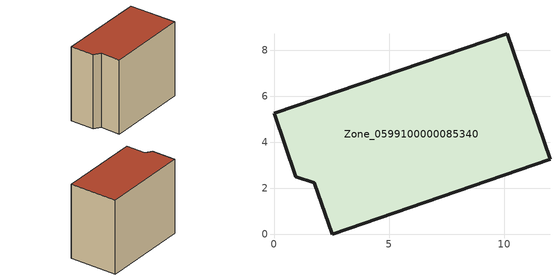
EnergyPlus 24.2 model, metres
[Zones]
Zone_0599100000085340
 floor ground (C_G): 1.76,2.24 0.95,2.49 0,5.26 10.13,8.71 11.99,3.26 2.53,0 z0
 wall outside (C_F): 10.13,8.71 0,5.26 0.95,2.49 1.76,2.24 2.53,0 11.99,3.26 10.13,8.71 z0:9.01
 roof outside (C_R): 2.53,0 11.99,3.26 10.13,8.71 0,5.26 0.95,2.49 1.76,2.24 z9.01
[BUILDING]
Pand.0599100000085340: North Axis=0; Terrain=City; Loads Convergence Tolerance Value=0.04; Temperature Convergence Tolerance Value=0.4; Solar Distribution=FullExterior; Maximum Number of Warmup Days=25; Minimum Number of Warmup Days=1
[Site:Location]
Rotterdam.The.Hague.AP_ZH_NLD Design_Conditions: Latitude=51.96; Longitude=4.45; Time Zone=1; Elevation=-4.5
[SITE:GROUNDTEMPERATURE:BUILDINGSURFACE]
18, 18, 18, 18, 18, 18, 18, 18, 18, 18, 18, 18
[MATERIAL] Thermal Absorptance=0.9; Solar Absorptance=0.7; Visible Absorptance=0.7
Name | Roughness | Thickness | Conductivity | Density | Specific Heat
G.TI.1946 | MediumSmooth | 0.15 | 1 | 540 | 1210
F.TI.1946 | Rough | 0.3 | 0.857143 | 1920 | 840
R.TI.1946 | MediumRough | 0.2 | 0.1 | 1500 | 1000
[CONSTRUCTION]
C_G: G.TI.1946
C_F: F.TI.1946
C_R: R.TI.1946
[ZONE]
Zone_0599100000085340: Type=1; Multiplier=1; Ceiling Height=Autocalculate; Volume=Autocalculate; Floor Area=autocalculate; Part of Total Floor Area=Yes
[ZONEINFILTRATION:DESIGNFLOWRATE]
Infil_Zone_0599100000085340: Zone or ZoneList or Space or SpaceList=Zone_0599100000085340; Schedule=AlwaysOn; Design Flow Rate Calculation Method=Flow/Area; Flow Rate per Floor Area=0.003; Constant Term Coefficient=1; Temperature Term Coefficient=0; Velocity Term Coefficient=0; Velocity Squared Term Coefficient=0
[HVACTEMPLATE:ZONE:IDEALLOADSAIRSYSTEM]
Zone_0599100000085340: Maximum Heating Supply Air Temperature=50; Minimum Cooling Supply Air Temperature=13; Maximum Heating Supply Air Humidity Ratio=0.0156; Minimum Cooling Supply Air Humidity Ratio=0.0077; Heating Limit=NoLimit; Cooling Limit=NoLimit; Dehumidification Control Type=ConstantSensibleHeatRatio; Cooling Sensible Heat Ratio=0.7; Dehumidification Setpoint=60; Humidification Control Type=None; Humidification Setpoint=30; Outdoor Air Method=None; Outdoor Air Flow Rate per Person=0.00944; Outdoor Air Flow Rate per Zone Floor Area=0; Outdoor Air Flow Rate per Zone=0; Demand Controlled Ventilation Type=None; Outdoor Air Economizer Type=NoEconomizer; Heat Recovery Type=None; Sensible Heat Recovery Effectiveness=0.7; Latent Heat Recovery Effectiveness=0.65
[ZONECONTROL:THERMOSTAT]
ThermostatControl_Zone_0599100000085340: Zone or ZoneList=Zone_0599100000085340; Control Type Schedule=DualSetpointControlType; Control 1=Thermostat_Zone_0599100000085340; Temperature Difference Between Cutout And Setpoint=0
[THERMOSTATSETPOINT:DUALSETPOINT]
Thermostat_Zone_0599100000085340: Heating Setpoint Temperature Schedule=HeatingSetpoint_Zone_0599100000085340; Cooling Setpoint Temperature Schedule=CoolingSetpoint_Zone_0599100000085340
[SCHEDULE:COMPACT]
HeatingSetpoint_Zone_0599100000085340: Through: 12/31, For: AllDays, Until: 24:00, 21
CoolingSetpoint_Zone_0599100000085340: Through: 12/31, For: AllDays, Until: 24:00, 24
DualSetpointControlType: Through: 12/31, For: AllDays, Until: 24:00, 4
AlwaysOn: Through: 12/31, For: AllDays, Until: 24:00, 1
